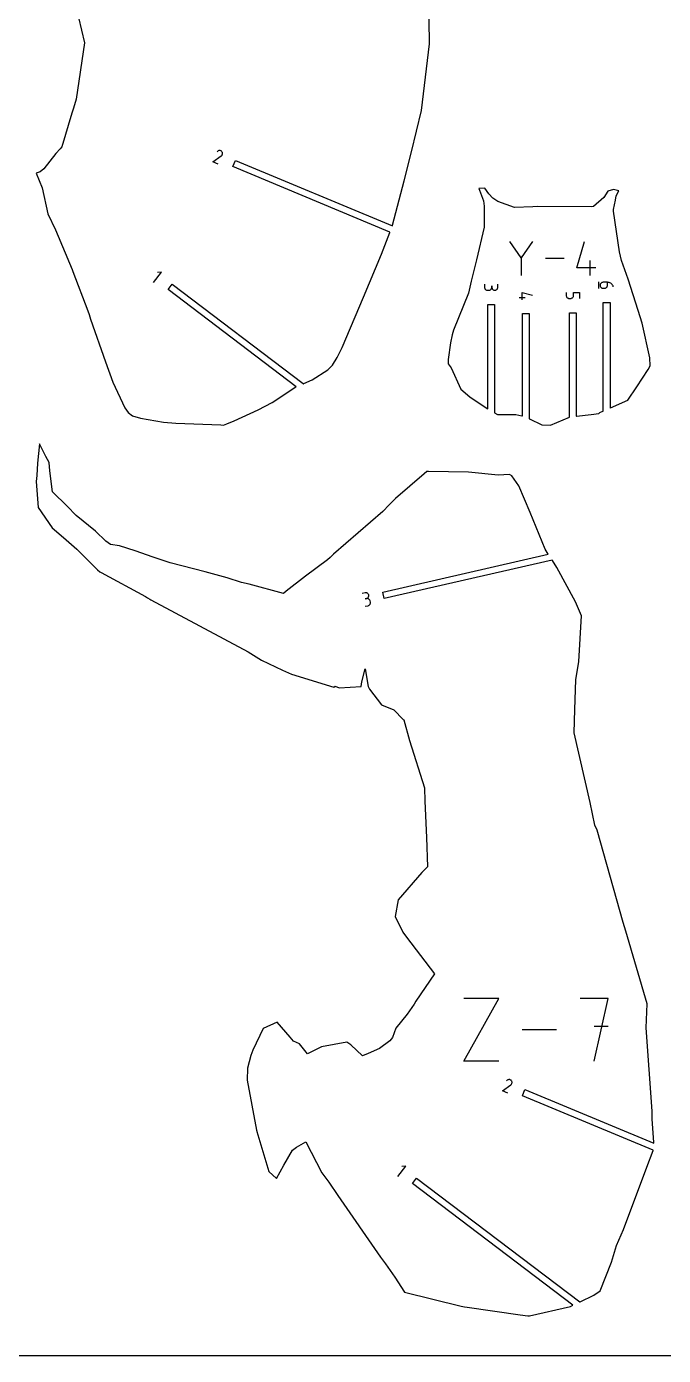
# Model space of a CAD drawing. Extents: x 0 to 560, y 0 to 480.
# Drawn here: x 187.4 to 295, y 0 to 224.6 of the extents above; entities that cross this region are included whole.
import ezdxf

# ---------------------------------------------------------------- set-up
doc = ezdxf.new("R2010")
doc.units = 0

msp = doc.modelspace()

# ---------------------------------------------------------------- linework, layer by layer
at = {"layer": 'annotation', "color": 1}
for p, q in [((218.909493, 201.729713), (220.32689, 202.742688)), ((219.736217, 203.54212), (219.627758, 203.451543)), ((219.812321, 203.59006), (219.736217, 203.54212)), ((219.893319, 203.622808), (219.812321, 203.59006)), ((219.977275, 203.640636), (219.893319, 203.622808)), ((220.062253, 203.643818), (219.977275, 203.640636)), ((220.146319, 203.632627), (220.062253, 203.643818)), ((220.227538, 203.607337), (220.146319, 203.632627)), ((220.303975, 203.56822), (220.227538, 203.607337)), ((220.373694, 203.51555), (220.303975, 203.56822)), ((220.32689, 202.742688), (220.328427, 202.743521)), ((220.32689, 202.742688), (220.32689, 202.742688)), ((220.328427, 202.743521), (220.329927, 202.744382)), ((220.329927, 202.744382), (220.3314, 202.745279)), ((220.3314, 202.745279), (220.332859, 202.746221)), ((220.332859, 202.746221), (220.334312, 202.747214)), ((220.334312, 202.747214), (220.335772, 202.748267)), ((220.335772, 202.748267), (220.337248, 202.749388)), ((220.337248, 202.749388), (220.338753, 202.750585)), ((220.338753, 202.750585), (220.340296, 202.751867)), ((220.340296, 202.751867), (220.406657, 202.812517)), ((220.340296, 202.751867), (220.340296, 202.751867)), ((220.434761, 203.449601), (220.373694, 203.51555)), ((220.406657, 202.812517), (220.459592, 202.881985)), ((220.482293, 203.373596), (220.434761, 203.449601)), ((220.434761, 203.449601), (220.434761, 203.449601)), ((220.459592, 202.881985), (220.49887, 202.958301)), ((220.514777, 203.292611), (220.482293, 203.373596)), ((220.49887, 202.958301), (220.52426, 203.039492)), ((220.532445, 203.208618), (220.514777, 203.292611)), ((220.52426, 203.039492), (220.535529, 203.123588)), ((220.535529, 203.123588), (220.532445, 203.208618)), ((219.827935, 201.347395), (218.909493, 201.729713)), ((271.003928, 185.505848), (269.078563, 188.29019)), ((272.928932, 188.29019), (271.003928, 185.505848)), ((280.414293, 183.801109), (281.69425, 188.290009)), ((271.003928, 185.729913), (271.003928, 182.517712)), ((278.250293, 185.403951), (275.094199, 185.403951)), ((282.658562, 182.517893), (282.658562, 185.081428)), ((208.895563, 181.324325), (210.249862, 183.108554)), ((210.249862, 183.108554), (209.552042, 183.012864)), ((283.619254, 183.801109), (280.414293, 183.801109)), ((264.791771, 181.032318), (264.791771, 180.5349)), ((264.791771, 180.5349), (264.791771, 180.5349)), ((264.791771, 180.5349), (264.799796, 180.445438)), ((264.799796, 180.445438), (264.822926, 180.361257)), ((264.822926, 180.361257), (264.85974, 180.283758)), ((264.85974, 180.283758), (264.908818, 180.21434)), ((264.908818, 180.21434), (264.968741, 180.154405)), ((264.968741, 180.154405), (265.03809, 180.105351)), ((265.03809, 180.105351), (265.115443, 180.068579)), ((265.115443, 180.068579), (265.199382, 180.045489)), ((265.199382, 180.045489), (265.288487, 180.037481)), ((265.288487, 180.037481), (265.537548, 180.037481)), ((265.537548, 180.037481), (265.626616, 180.045489)), ((265.537548, 180.037481), (265.537548, 180.037481)), ((265.626616, 180.045489), (265.710535, 180.068579)), ((265.710535, 180.068579), (265.787883, 180.105351)), ((265.787883, 180.105351), (265.857236, 180.154405)), ((265.857236, 180.154405), (265.917171, 180.21434)), ((265.917171, 180.21434), (265.966264, 180.283758)), ((265.966264, 180.283758), (266.003093, 180.361257)), ((266.003093, 180.361257), (266.026234, 180.445438)), ((266.026234, 180.445438), (266.034264, 180.5349)), ((266.034264, 180.5349), (266.034264, 180.78396)), ((266.034264, 180.78396), (266.034264, 180.5349)), ((266.034264, 180.5349), (266.034264, 180.5349)), ((266.034264, 180.5349), (266.042296, 180.445438)), ((266.042296, 180.445438), (266.065451, 180.361257)), ((266.065451, 180.361257), (266.102316, 180.283758)), ((266.102316, 180.283758), (266.151481, 180.21434)), ((266.151481, 180.21434), (266.211533, 180.154405)), ((266.211533, 180.154405), (266.281062, 180.105351)), ((266.281062, 180.105351), (266.358654, 180.068579)), ((266.358654, 180.068579), (266.442899, 180.045489)), ((266.442899, 180.045489), (266.532385, 180.037481)), ((266.532385, 180.037481), (266.621453, 180.045489)), ((266.532385, 180.037481), (266.532385, 180.037481)), ((266.621453, 180.045489), (266.705373, 180.068579)), ((266.705373, 180.068579), (266.782721, 180.105351)), ((266.782721, 180.105351), (266.852074, 180.154405)), ((266.852074, 180.154405), (266.912009, 180.21434)), ((266.912009, 180.21434), (266.961102, 180.283758)), ((266.961102, 180.283758), (266.997931, 180.361257)), ((266.997931, 180.361257), (267.021072, 180.445438)), ((267.021072, 180.445438), (267.029102, 180.5349)), ((267.029102, 180.5349), (267.029102, 181.032318)), ((284.033496, 181.432926), (284.033496, 180.312926)), ((284.321524, 180.962484), (284.313496, 180.873207)), ((284.313496, 180.873207), (284.313496, 180.873207)), ((284.313496, 180.873207), (284.321524, 180.783745)), ((284.344665, 181.046567), (284.321524, 180.962484)), ((284.321524, 180.783745), (284.344665, 180.699565)), ((284.381512, 181.124037), (284.344665, 181.046567)), ((284.344665, 180.699565), (284.381512, 180.622066)), ((284.430655, 181.193477), (284.381512, 181.124037)), ((284.381512, 180.622066), (284.430655, 180.552648)), ((284.490684, 181.253471), (284.430655, 181.193477)), ((284.430655, 180.552648), (284.490684, 180.492712)), ((284.56019, 181.3026), (284.490684, 181.253471)), ((284.490684, 180.492712), (284.56019, 180.443658)), ((284.637764, 181.339447), (284.56019, 181.3026)), ((284.56019, 180.443658), (284.637764, 180.406886)), ((284.721996, 181.362595), (284.637764, 181.339447)), ((284.637764, 180.406886), (284.721996, 180.383796)), ((284.811477, 181.370626), (284.721996, 181.362595)), ((284.721996, 180.383796), (284.811477, 180.375788)), ((285.55599, 181.370626), (284.811477, 181.370626)), ((284.811477, 181.370626), (284.811477, 181.370626)), ((284.811477, 180.375788), (285.059273, 180.375788)), ((285.059273, 180.375788), (285.148711, 180.383796)), ((285.059273, 180.375788), (285.059273, 180.375788)), ((285.148711, 180.383796), (285.232827, 180.406886)), ((285.232827, 180.406886), (285.310233, 180.443658)), ((285.310233, 180.443658), (285.37954, 180.492712)), ((285.37954, 180.492712), (285.439359, 180.552648)), ((285.439359, 180.552648), (285.488302, 180.622066)), ((285.488302, 180.622066), (285.524981, 180.699565)), ((285.524981, 180.699565), (285.548006, 180.783745)), ((285.548006, 180.783745), (285.55599, 180.873207)), ((285.707396, 181.359612), (285.55599, 181.370626)), ((285.55599, 180.873207), (285.55599, 181.370626)), ((285.852868, 181.327464), (285.707396, 181.359612)), ((285.990601, 181.275525), (285.852868, 181.327464)), ((286.118793, 181.205137), (285.990601, 181.275525)), ((286.235639, 181.117643), (286.118793, 181.205137)), ((286.339336, 181.014384), (286.235639, 181.117643)), ((286.42808, 180.896703), (286.339336, 181.014384)), ((286.500068, 180.765942), (286.42808, 180.896703)), ((286.553496, 180.623444), (286.500068, 180.765942)), ((286.553496, 180.623444), (286.553496, 180.623444)), ((270.640661, 178.804147), (271.635498, 178.804147)), ((271.138641, 178.431329), (271.138641, 179.675087)), ((271.138641, 179.675087), (272.880661, 179.17837)), ((278.595543, 179.64734), (278.595543, 179.149921)), ((278.595543, 179.149921), (278.595543, 179.149921)), ((278.595543, 179.149921), (278.60357, 179.060644)), ((278.60357, 179.060644), (278.626712, 178.976562)), ((278.626712, 178.976562), (278.663558, 178.899091)), ((278.663558, 178.899091), (278.712701, 178.829651)), ((278.712701, 178.829651), (278.77273, 178.769657)), ((278.77273, 178.769657), (278.842236, 178.720528)), ((278.842236, 178.720528), (278.91981, 178.683681)), ((278.91981, 178.683681), (279.004042, 178.660533)), ((279.004042, 178.660533), (279.093524, 178.652502)), ((279.093524, 178.652502), (279.34132, 178.652502)), ((279.34132, 178.652502), (279.430758, 178.660528)), ((279.34132, 178.652502), (279.34132, 178.652502)), ((279.430758, 178.660528), (279.514874, 178.683665)), ((279.514874, 178.683665), (279.592279, 178.720497)), ((279.592279, 178.720497), (279.661586, 178.769611)), ((279.661586, 178.769611), (279.721405, 178.829593)), ((279.721405, 178.829593), (279.770349, 178.899029)), ((279.770349, 178.899029), (279.807027, 178.976505)), ((279.807027, 178.976505), (279.830053, 179.060607)), ((279.830053, 179.060607), (279.838036, 179.149921)), ((279.838036, 179.149921), (279.838036, 179.64734)), ((279.838036, 179.64734), (280.835543, 179.64734)), ((280.835543, 179.64734), (280.835543, 178.652502)), ((244.638348, 128.899099), (244.153552, 128.78775)), ((244.727337, 128.911299), (244.638348, 128.899099)), ((244.814561, 128.907589), (244.727337, 128.911299)), ((244.898338, 128.889044), (244.814561, 128.907589)), ((244.976984, 128.856735), (244.898338, 128.889044)), ((245.048815, 128.811738), (244.976984, 128.856735)), ((245.023301, 127.998773), (245.090581, 128.052051)), ((245.112149, 128.755126), (245.048815, 128.811738)), ((245.090581, 128.052051), (245.147231, 128.115508)), ((245.165303, 128.687973), (245.112149, 128.755126)), ((245.147231, 128.115508), (245.192203, 128.187453)), ((245.206592, 128.611352), (245.165303, 128.687973)), ((245.192203, 128.187453), (245.224448, 128.266198)), ((245.234335, 128.526337), (245.206592, 128.611352)), ((245.224448, 128.266198), (245.242917, 128.350053)), ((245.246562, 128.437329), (245.234335, 128.526337)), ((245.234335, 128.526337), (245.234335, 128.526337)), ((245.242917, 128.350053), (245.246562, 128.437329)), ((244.861046, 127.929507), (244.618306, 127.873754)), ((244.618306, 127.873754), (244.861046, 127.929507)), ((244.654387, 126.607196), (245.139183, 126.718545)), ((244.861046, 127.929507), (244.94644, 127.957362)), ((244.950035, 127.941708), (244.861046, 127.929507)), ((244.861046, 127.929507), (244.861046, 127.929507)), ((244.94644, 127.957362), (245.023301, 127.998773)), ((245.03726, 127.937998), (244.950035, 127.941708)), ((245.121036, 127.919452), (245.03726, 127.937998)), ((245.199682, 127.887144), (245.121036, 127.919452)), ((245.139183, 126.718545), (245.224578, 126.746393)), ((245.139183, 126.718545), (245.139183, 126.718545)), ((245.271513, 127.842147), (245.199682, 127.887144)), ((245.224578, 126.746393), (245.301445, 126.78778)), ((245.334848, 127.785535), (245.271513, 127.842147)), ((245.301445, 126.78778), (245.368736, 126.841008)), ((245.388001, 127.718381), (245.334848, 127.785535)), ((245.368736, 126.841008), (245.425406, 126.90438)), ((245.429291, 127.64176), (245.388001, 127.718381)), ((245.425406, 126.90438), (245.470406, 126.9762)), ((245.457033, 127.556745), (245.429291, 127.64176)), ((245.512787, 127.314005), (245.457033, 127.556745)), ((245.457033, 127.556745), (245.457033, 127.556745)), ((245.470406, 126.9762), (245.502692, 127.054769)), ((245.502692, 127.054769), (245.521215, 127.138391)), ((245.524929, 127.225369), (245.512787, 127.314005)), ((245.521215, 127.138391), (245.524929, 127.225369)), ((261.297364, 49.717614), (267.189872, 60.329985)), ((267.189872, 60.329985), (261.297364, 60.329985)), ((285.670677, 60.329985), (280.95148, 60.329985)), ((283.311411, 49.717614), (285.670677, 60.329985)), ((276.973172, 55.023799), (271.170509, 55.023799)), ((285.670677, 55.604132), (283.311411, 55.604132)), ((267.189872, 49.717614), (261.297364, 49.717614)), ((267.815639, 44.708833), (269.233035, 45.721808)), ((268.642362, 46.52124), (268.533903, 46.430663)), ((268.718467, 46.56918), (268.642362, 46.52124)), ((268.799464, 46.601928), (268.718467, 46.56918)), ((268.88342, 46.619756), (268.799464, 46.601928)), ((268.968399, 46.622938), (268.88342, 46.619756)), ((269.052465, 46.611747), (268.968399, 46.622938)), ((269.133684, 46.586457), (269.052465, 46.611747)), ((269.21012, 46.54734), (269.133684, 46.586457)), ((269.27984, 46.494671), (269.21012, 46.54734)), ((269.233035, 45.721808), (269.234572, 45.722641)), ((269.233035, 45.721808), (269.233035, 45.721808)), ((269.234572, 45.722641), (269.236072, 45.723502)), ((269.236072, 45.723502), (269.237546, 45.7244)), ((269.237546, 45.7244), (269.239004, 45.725341)), ((269.239004, 45.725341), (269.240457, 45.726334)), ((269.240457, 45.726334), (269.241917, 45.727387)), ((269.241917, 45.727387), (269.243394, 45.728508)), ((269.243394, 45.728508), (269.244898, 45.729705)), ((269.244898, 45.729705), (269.246442, 45.730987)), ((269.246442, 45.730987), (269.312802, 45.791637)), ((269.246442, 45.730987), (269.246442, 45.730987)), ((269.340906, 46.428721), (269.27984, 46.494671)), ((269.312802, 45.791637), (269.365737, 45.861105)), ((269.388439, 46.352716), (269.340906, 46.428721)), ((269.340906, 46.428721), (269.340906, 46.428721)), ((269.365737, 45.861105), (269.405015, 45.937421)), ((269.420923, 46.271731), (269.388439, 46.352716)), ((269.405015, 45.937421), (269.430405, 46.018612)), ((269.438591, 46.187739), (269.420923, 46.271731)), ((269.430405, 46.018612), (269.441674, 46.102708)), ((269.441674, 46.102708), (269.438591, 46.187739)), ((268.73408, 44.326515), (267.815639, 44.708833)), ((250.173829, 30.225155), (251.528128, 32.009384)), ((251.528128, 32.009384), (250.830308, 31.913694))]:
    msp.add_line(p, q, dxfattribs=at)
at = {"layer": 'boundary', "color": 5}
for p, q in [((255.477217, 221.716567), (255.336172, 236.843019)), ((195.698601, 228.259543), (197.21479, 221.82001)), ((197.21479, 221.82001), (195.830489, 212.298776)), ((254.144549, 210.404479), (255.473865, 221.664232)), ((255.473865, 221.664232), (255.475303, 221.686417)), ((255.475303, 221.686417), (255.477217, 221.716567)), ((195.830489, 212.298776), (195.337131, 210.800478)), ((195.09108, 209.960809), (193.380446, 204.277656)), ((195.337131, 210.800478), (195.09108, 209.960809)), ((252.472838, 203.413298), (254.144549, 210.404479)), ((192.38306, 203.160706), (190.349304, 200.577856)), ((193.129811, 203.920876), (192.38306, 203.160706)), ((193.380446, 204.277656), (193.129811, 203.920876)), ((251.240961, 198.529132), (252.472838, 203.413298)), ((189.717154, 200.068408), (189.05751, 199.791496)), ((190.349304, 200.577856), (189.717154, 200.068408)), ((222.281421, 200.918605), (222.721832, 201.9766)), ((248.818746, 189.871955), (222.281421, 200.918605)), ((222.721832, 201.9766), (249.228478, 190.942721)), ((189.05751, 199.791496), (190.064481, 197.344273)), ((249.248347, 191.010273), (251.240961, 198.529132)), ((190.064481, 197.344273), (191.022686, 192.961944)), ((264.835772, 197.301924), (263.845187, 197.207284)), ((263.845187, 197.207284), (263.968504, 196.953009)), ((263.968504, 196.953009), (264.639031, 195.144301)), ((265.514115, 196.336497), (264.835772, 197.301924)), ((266.205709, 195.599064), (265.514115, 196.336497)), ((267.057608, 195.041856), (266.205709, 195.599064)), ((284.958753, 195.682651), (283.207481, 194.178287)), ((285.603914, 196.752983), (284.958753, 195.682651)), ((286.587837, 197.052864), (285.603914, 196.752983)), ((287.484789, 196.818245), (286.587837, 197.052864)), ((286.939195, 195.228458), (287.043791, 195.992041)), ((287.043791, 195.992041), (287.484789, 196.818245)), ((264.639031, 195.144301), (264.7569, 194.241735)), ((264.7569, 194.241735), (264.760966, 190.664903)), ((269.882371, 194.001281), (267.057608, 195.041856)), ((272.969669, 194.132681), (269.882371, 194.001281)), ((273.68324, 194.16536), (272.969669, 194.132681)), ((282.942413, 194.10116), (273.68324, 194.16536)), ((283.207481, 194.178287), (282.942413, 194.10116)), ((286.558772, 193.410403), (286.600064, 193.666631)), ((287.578744, 186.529999), (286.558772, 193.410403)), ((286.600064, 193.666631), (286.939195, 195.228458)), ((191.022686, 192.961944), (192.319595, 190.254949)), ((249.228478, 190.942721), (249.234877, 190.959445)), ((249.234877, 190.959445), (249.248347, 191.010273)), ((192.319595, 190.254949), (195.145616, 183.521471)), ((247.390359, 186.139102), (248.793719, 189.80655)), ((248.793719, 189.80655), (248.818746, 189.871955)), ((264.760966, 190.664903), (263.432069, 185.180279)), ((287.912184, 185.064759), (287.578744, 186.529999)), ((244.332589, 178.862926), (247.390359, 186.139102)), ((263.432069, 185.180279), (262.558798, 181.545676)), ((289.03585, 181.903025), (287.912184, 185.064759)), ((195.145616, 183.521471), (195.267109, 183.219279)), ((195.267109, 183.219279), (197.799697, 176.548912)), ((211.359563, 180.140781), (212.052432, 181.053605)), ((232.987513, 163.724325), (211.359563, 180.140781)), ((212.052432, 181.053605), (234.176706, 164.26042)), ((262.558798, 181.545676), (262.093446, 179.558908)), ((290.726791, 176.587754), (289.03585, 181.903025)), ((240.738124, 170.365981), (244.332589, 178.862926)), ((262.093446, 179.558908), (259.535199, 173.288466)), ((265.338701, 159.988037), (265.338701, 177.607619)), ((265.338701, 177.607619), (266.484701, 177.607619)), ((266.484701, 177.607619), (266.484701, 159.315594)), ((284.860497, 159.603448), (284.860497, 177.945926)), ((284.860497, 177.945926), (286.006497, 177.945926)), ((286.006497, 177.945926), (286.006496, 160.111679)), ((197.799697, 176.548912), (197.998033, 175.91533)), ((197.998033, 175.91533), (198.248003, 175.169339)), ((271.187661, 158.776487), (271.187661, 176.125927)), ((271.187661, 176.125927), (272.333661, 176.125927)), ((272.333661, 176.125927), (272.333661, 158.314959)), ((279.142543, 158.571773), (279.142543, 176.22264)), ((279.142543, 176.22264), (280.288543, 176.22264)), ((280.288543, 176.22264), (280.288543, 158.726946)), ((291.436015, 174.489584), (290.726791, 176.587754)), ((198.248003, 175.169339), (200.781646, 167.936984)), ((259.535199, 173.288466), (259.307397, 172.50227)), ((292.736418, 168.603539), (291.436015, 174.489584)), ((259.035166, 171.16265), (258.652217, 168.304457)), ((259.307397, 172.50227), (259.035166, 171.16265)), ((239.140567, 167.369052), (239.87639, 168.638607)), ((239.87639, 168.638607), (240.738124, 170.365981)), ((292.794599, 167.265299), (292.736418, 168.603539)), ((200.781646, 167.936984), (202.003462, 164.470533)), ((235.656258, 164.913621), (238.333896, 166.594142)), ((238.333896, 166.594142), (239.140567, 167.369052)), ((258.652217, 168.304457), (258.667683, 167.611939)), ((258.667683, 167.611939), (259.165439, 166.900987)), ((259.165439, 166.900987), (260.792106, 163.338123)), ((290.535626, 163.686942), (292.412795, 166.637497)), ((292.412795, 166.637497), (292.794599, 167.265299)), ((202.003462, 164.470533), (204.020195, 160.132899)), ((234.176706, 164.26042), (234.249908, 164.292738)), ((234.249908, 164.292738), (234.207586, 164.236981)), ((234.207586, 164.236981), (234.263104, 164.19484)), ((234.249908, 164.292738), (235.656258, 164.913621)), ((234.263104, 164.19484), (234.249908, 164.292738)), ((228.93072, 161.042676), (232.925628, 163.683417)), ((232.925628, 163.683417), (232.987513, 163.724325)), ((260.792106, 163.338123), (262.341306, 161.994639)), ((262.341306, 161.994639), (265.268701, 160.034899)), ((288.983047, 161.431728), (290.535626, 163.686942)), ((204.020195, 160.132899), (204.614003, 159.371842)), ((222.486081, 157.95753), (226.541107, 159.831868)), ((226.541107, 159.831868), (228.93072, 161.042676)), ((265.268701, 160.034899), (265.338701, 159.988037)), ((284.271606, 159.342285), (284.790497, 159.572404)), ((284.790497, 159.572404), (284.860497, 159.603448)), ((286.006496, 160.111679), (286.076497, 160.142723)), ((286.076497, 160.142723), (288.983047, 161.431728)), ((204.614003, 159.371842), (205.310421, 158.803272)), ((205.310421, 158.803272), (206.684712, 158.43619)), ((206.684712, 158.43619), (210.594225, 157.758415)), ((210.594225, 157.758415), (212.650555, 157.579662)), ((212.650555, 157.579662), (220.223999, 157.283676)), ((220.223999, 157.283676), (220.725796, 157.221799)), ((220.725796, 157.221799), (221.287222, 157.461934)), ((221.287222, 157.461934), (222.486081, 157.95753)), ((266.484701, 159.315594), (266.971785, 159.033939)), ((266.971785, 159.033939), (270.093901, 159.004756)), ((270.093901, 159.004756), (271.117661, 158.791096)), ((271.117661, 158.791096), (271.187661, 158.776487)), ((272.333661, 158.314959), (272.403661, 158.280794)), ((272.403661, 158.280794), (274.48197, 157.266416)), ((274.48197, 157.266416), (275.968968, 157.221799)), ((275.968968, 157.221799), (279.142543, 158.571773)), ((280.288543, 158.726946), (280.358543, 158.735628)), ((280.358543, 158.735628), (282.801702, 159.038639)), ((282.801702, 159.038639), (284.117374, 159.174219)), ((284.117374, 159.174219), (284.271606, 159.342285)), ((189.59329, 154.046799), (189.282919, 150.795719)), ((190.702606, 151.92455), (189.59329, 154.046799)), ((189.282919, 150.795719), (189.157986, 148.74483)), ((191.267423, 150.905076), (190.702606, 151.92455)), ((191.386964, 149.533731), (191.267423, 150.905076)), ((189.157986, 148.74483), (189.031928, 147.714907)), ((191.800106, 145.940212), (191.386964, 149.533731)), ((254.592721, 148.975613), (249.75489, 144.840086)), ((255.055087, 149.387024), (254.592721, 148.975613)), ((255.306897, 149.374921), (255.055087, 149.387024)), ((262.073221, 149.258775), (255.306897, 149.374921)), ((267.084094, 148.771171), (262.073221, 149.258775)), ((269.016637, 148.869353), (267.084094, 148.771171)), ((269.391292, 148.638008), (269.016637, 148.869353)), ((270.572, 146.948768), (269.391292, 148.638008)), ((189.031928, 147.714907), (189.387352, 143.316529)), ((272.492913, 142.462229), (270.572, 146.948768)), ((194.277566, 143.526671), (191.800106, 145.940212)), ((248.693976, 143.752333), (247.621255, 142.659872)), ((249.079101, 144.138148), (248.693976, 143.752333)), ((249.75489, 144.840086), (249.079101, 144.138148)), ((189.387352, 143.316529), (191.755975, 139.891422)), ((195.814235, 141.953866), (194.277566, 143.526671)), ((199.107877, 139.306577), (195.814235, 141.953866)), ((247.621255, 142.659872), (239.286873, 135.41137)), ((275.013346, 136.281514), (272.492913, 142.462229)), ((191.755975, 139.891422), (193.683089, 138.249092)), ((200.851699, 137.614381), (199.107877, 139.306577)), ((193.683089, 138.249092), (195.930908, 136.29271)), ((201.639361, 137.081997), (200.851699, 137.614381)), ((203.125178, 136.851338), (201.639361, 137.081997)), ((195.930908, 136.29271), (199.401234, 132.794019)), ((205.772009, 135.966954), (203.125178, 136.851338)), ((208.823123, 134.900395), (205.772009, 135.966954)), ((211.719552, 133.94478), (208.823123, 134.900395)), ((238.735709, 134.856152), (238.253806, 134.458385)), ((239.286873, 135.41137), (238.735709, 134.856152)), ((247.613209, 129.023796), (275.554564, 135.441438)), ((275.554564, 135.441438), (275.013346, 136.281514)), ((199.401234, 132.794019), (199.823878, 132.458485)), ((217.582187, 132.413234), (211.719552, 133.94478)), ((238.253806, 134.458385), (234.57615, 131.678375)), ((276.214452, 134.417164), (247.869745, 127.906878)), ((276.254759, 134.354599), (276.214452, 134.417164)), ((277.004744, 133.190477), (276.254759, 134.354599)), ((280.139355, 127.369545), (277.004744, 133.190477)), ((199.823878, 132.458485), (200.046117, 132.325698)), ((200.046117, 132.325698), (207.517587, 128.292966)), ((221.32319, 131.397703), (217.582187, 132.413234)), ((223.727456, 130.643018), (221.32319, 131.397703)), ((225.013225, 130.354134), (223.727456, 130.643018)), ((230.834956, 128.774726), (225.013225, 130.354134)), ((234.57615, 131.678375), (231.306533, 129.154669)), ((207.517587, 128.292966), (207.838233, 128.066829)), ((207.838233, 128.066829), (208.231794, 127.834341)), ((231.306533, 129.154669), (230.834956, 128.774726)), ((247.869745, 127.906878), (247.613209, 129.023796)), ((208.231794, 127.834341), (208.434057, 127.728627)), ((208.434057, 127.728627), (224.894077, 118.900943)), ((281.168946, 125.002015), (280.139355, 127.369545)), ((280.716385, 117.305709), (281.168946, 125.002015)), ((224.894077, 118.900943), (227.131962, 117.499767)), ((227.131962, 117.499767), (230.650908, 115.817118)), ((280.218492, 114.164091), (280.716385, 117.305709)), ((230.650908, 115.817118), (232.165295, 115.146416)), ((232.165295, 115.146416), (239.334497, 112.922124)), ((244.092975, 113.828211), (244.620385, 116.058895)), ((244.620385, 116.058895), (245.149293, 113.06729)), ((239.334497, 112.922124), (239.553163, 113.115427)), ((239.553163, 113.115427), (240.246855, 112.84196)), ((240.246855, 112.84196), (243.96111, 113.047626)), ((243.96111, 113.047626), (244.092975, 113.828211)), ((245.149293, 113.06729), (245.368728, 112.62534)), ((245.368728, 112.62534), (247.38547, 109.939128)), ((280.026356, 109.158932), (280.218492, 114.164091)), ((247.38547, 109.939128), (249.493102, 109.140642)), ((249.493102, 109.140642), (251.048029, 107.474707)), ((279.9483, 105.231128), (280.026356, 109.158932)), ((251.048029, 107.474707), (251.15315, 107.403121)), ((251.15315, 107.403121), (252.094979, 103.951419)), ((252.094979, 103.951419), (254.678359, 95.915446)), ((282.650697, 93.458205), (279.9483, 105.231128)), ((254.678359, 95.915446), (254.719266, 93.660493)), ((254.719266, 93.660493), (255.002481, 87.549839)), ((283.453206, 89.60095), (282.650697, 93.458205)), ((283.81838, 88.774576), (283.453206, 89.60095)), ((288.242255, 73.155305), (283.81838, 88.774576)), ((255.002481, 87.549839), (255.191392, 82.595367)), ((254.17927, 81.622182), (250.210384, 76.993762)), ((255.191392, 82.595367), (254.17927, 81.622182)), ((250.210384, 76.993762), (249.682006, 74.199818)), ((249.682006, 74.199818), (250.97855, 71.536224)), ((288.655165, 71.731168), (288.242255, 73.155305)), ((250.97855, 71.536224), (251.602226, 70.708267)), ((251.602226, 70.708267), (256.323664, 64.487676)), ((292.258857, 59.397434), (288.655165, 71.731168)), ((256.323664, 64.487676), (253.170027, 59.874529)), ((252.903973, 59.342015), (251.711722, 57.650577)), ((253.170027, 59.874529), (252.903973, 59.342015)), ((292.116545, 55.383855), (292.258857, 59.397434)), ((229.743366, 56.349758), (227.383107, 55.272754)), ((231.982186, 53.774885), (229.743366, 56.349758)), ((251.711722, 57.650577), (249.808609, 55.30466)), ((227.383107, 55.272754), (225.671445, 51.597537)), ((249.808609, 55.30466), (249.255879, 53.74244)), ((293.104774, 41.281474), (292.116545, 55.383855)), ((232.519372, 53.13317), (231.982186, 53.774885)), ((233.529396, 52.674937), (232.519372, 53.13317)), ((234.898091, 50.96606), (233.529396, 52.674937)), ((237.263851, 52.1364), (234.898091, 50.96606)), ((241.524988, 52.948819), (237.263851, 52.1364)), ((242.209539, 52.484072), (241.524988, 52.948819)), ((244.188753, 50.635765), (242.209539, 52.484072)), ((247.056352, 51.879275), (245.146033, 51.044496)), ((248.823913, 53.146125), (247.056352, 51.879275)), ((249.255879, 53.74244), (248.823913, 53.146125)), ((225.331058, 50.683682), (224.746422, 48.56267)), ((225.671445, 51.597537), (225.331058, 50.683682)), ((245.146033, 51.044496), (244.188753, 50.635765)), ((224.746422, 48.56267), (224.716395, 46.512385)), ((224.716395, 46.512385), (226.295755, 38.054117)), ((271.187567, 43.897725), (271.627977, 44.955721)), ((271.627977, 44.955721), (293.40086, 35.892357)), ((293.282841, 34.70016), (271.187567, 43.897725)), ((293.097708, 40.007032), (293.104774, 41.281474)), ((293.395097, 35.970579), (293.097708, 40.007032)), ((226.295755, 38.054117), (226.304872, 37.988428)), ((226.304872, 37.988428), (226.313491, 37.949359)), ((226.313491, 37.949359), (226.339794, 37.909084)), ((226.339794, 37.909084), (226.352985, 37.842555)), ((226.352985, 37.842555), (228.379965, 31.067025)), ((233.05242, 35.21861), (234.590157, 36.10268)), ((234.590157, 36.10268), (237.319948, 30.887581)), ((293.40086, 35.892357), (293.395097, 35.970579)), ((230.878471, 32.173661), (232.3544, 34.679264)), ((232.3544, 34.679264), (233.05242, 35.21861)), ((292.233926, 31.835899), (293.258747, 34.634367)), ((293.258747, 34.634367), (293.282841, 34.70016)), ((229.633286, 29.922667), (230.878471, 32.173661)), ((288.271743, 21.261107), (292.233926, 31.835899)), ((228.379965, 31.067025), (229.633286, 29.922667)), ((237.319948, 30.887581), (238.489773, 29.256512)), ((238.489773, 29.256512), (239.996426, 27.052147)), ((252.637829, 29.041611), (253.330698, 29.954436)), ((253.330698, 29.954436), (280.884672, 9.039896)), ((239.996426, 27.052147), (247.218663, 16.582553)), ((279.732022, 8.476063), (252.637829, 29.041611)), ((287.099591, 18.605898), (288.271743, 21.261107)), ((286.258592, 15.745439), (287.099591, 18.605898)), ((247.218663, 16.582553), (248.041534, 15.499064)), ((284.345509, 10.927789), (286.258592, 15.745439)), ((248.041534, 15.499064), (249.65707, 13.224454)), ((249.65707, 13.224454), (251.251663, 10.69234)), ((251.251663, 10.69234), (260.876426, 8.337607)), ((280.884672, 9.039896), (280.955079, 9.074336)), ((280.955079, 9.074336), (283.268628, 10.206037)), ((283.268628, 10.206037), (284.345509, 10.927789)), ((260.876426, 8.337607), (261.436403, 8.239054)), ((261.436403, 8.239054), (261.889683, 8.130238)), ((261.889683, 8.130238), (270.811248, 6.834256)), ((270.811248, 6.834256), (272.102832, 6.6675)), ((272.393266, 6.698358), (279.318506, 8.273787)), ((279.318506, 8.273787), (279.732022, 8.476063)), ((272.102832, 6.6675), (272.393266, 6.698358))]:
    msp.add_line(p, q, dxfattribs=at)
at = {"layer": 'frame', "color": 5}
msp.add_line((0, 0), (560, 0), dxfattribs=at)

doc.saveas('drawing.dxf')
